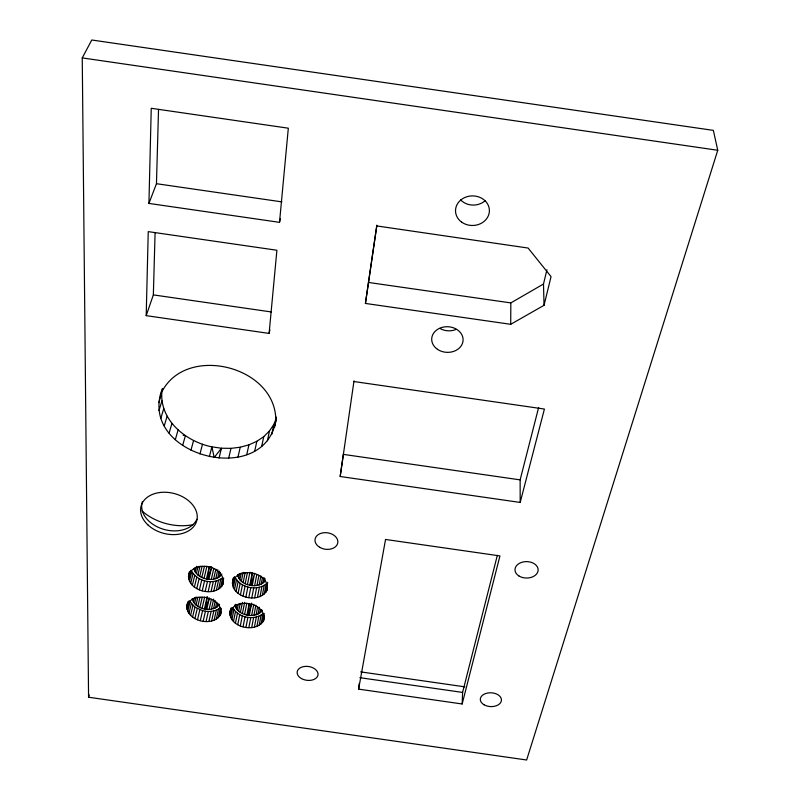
<?xml version="1.0" encoding="UTF-8"?>
<svg xmlns="http://www.w3.org/2000/svg" width="800" height="800" viewBox="0 0 800 800"><rect width="100%" height="100%" fill="white"/><g stroke="black" fill="none" stroke-linecap="round" stroke-linejoin="round"><path stroke-width="1.2" d="M376.82 225.16L365.42 303.44L510.71 324.31L510.83 302.91L543.49 284.02L546.92 269.79M146.2 315.65L148.24 231.62L276.9 250.25L269.11 333.41L146.2 315.65L153.35 294.89L155.09 232.74M148.93 203.42L151.24 108.29L288.32 128.2L279.51 222.34L148.93 203.42L156.46 183.7L158.53 109.45M359.24 683.41L358.62 689.13L462.16 703.98L462.59 692.42L497.35 555.28M249.22 603.87L248.09 615.29C253.15 615.98 259.25 614.95 262.23 610.38M252.21 585.63L254.63 573.3L250.99 585.49L247.42 584.65L249.89 572.32L252.23 572.95L250.99 585.49C256.17 586.2 262.42 585.06 265.42 580.34M188.65 575.02C194.88 559 226.72 566.74 223 584.17C214.9 599.41 183.01 589.73 189.47 571.7M186.95 605.47C193.14 590.14 224.05 597.48 220.62 614.36C212.61 628.96 181.5 619.74 187.75 602.15M208.85 579.4L211.67 567.12L209.27 566.77L207.63 579.26C212.76 579.97 219 578.84 221.87 574.08M340.18 476.5L343.34 454.38L520.13 479.87L520.19 502.44L340.18 476.5L354.02 380.81M232.67 581.34C239.03 565.52 271.03 572.92 266.89 590.48C258.59 605.53 226.89 596.23 233.38 578.01M365.42 303.44L376.81 225.94L528.11 248.05L551.05 276.61L544.04 305.3L510.71 324.31M230.1 611.67C236.42 596.53 267.48 603.53 263.65 620.54C255.72 634.51 225.76 626.7 230.56 609.44M162.33 388.7C136.34 456.52 268.3 489.94 276.32 417.11M358.62 689.13L385.54 539.46L499.95 555.92L462.16 703.98M263.65 620.54L264.47 616.07M266.89 590.48L267.51 587.13M261.09 623.92L262.95 613.85C253.8 620.75 238.39 617.81 232.78 607.72L230.69 617.75M262.59 622.33L264.23 613.38M264.27 594L266.15 583.96C256.86 591.17 240.98 588.09 235.38 577.65L233.27 587.67M261.18 611.78L261.6 609.53M259.19 625.27L261.06 615.2M265.81 592.34L267.67 582.3M258.08 614L259.35 607.25M264.35 581.8L264.98 578.43M262.33 595.41L264.22 585.37M256.95 626.34L258.83 616.28M259.78 613L260.41 609.62M261.18 584.12L262.46 577.39M256.12 614.77L257.61 606.89M260.04 596.53L261.94 586.49M254.42 627.11L256.33 617.04M262.92 583.07L263.98 577.46M259.18 584.92L260.9 575.95M251.7 627.54L253.62 617.48M253.96 615.27L255.89 605.15M257.47 597.33L259.39 587.29M256.97 585.45L258.92 575.35M248.84 627.64L250.78 617.58M254.68 597.79L256.62 587.75M251.66 615.49L253.83 604.25M245.93 627.39L247.9 617.33M251.77 597.9L253.73 587.86M254.63 585.69L256.81 574.47M249.29 615.43L251.69 603.06L248.09 615.29C242.41 614.44 235.89 611.02 234.92 604.82M246.91 615.09L249.11 603.85M249.78 585.28L252.23 572.95M244.59 614.47L246.81 603.24M243.06 626.81L245.04 616.76M248.8 597.65L250.78 587.62M242.4 613.61L244.64 602.37M245.87 597.05L247.87 587.02M240.3 625.9L242.3 615.86M158.84 402.67L162.67 388.74M247.42 584.65L245.18 583.75L247.44 572.55M243.06 596.12L245.08 586.09M237.73 624.71L239.75 614.66M240.39 612.51L242.43 602.4M237.17 609.75L238.31 604.14M240.43 594.89L242.48 584.86M274.62 427.16L276.36 418.62M245.18 583.75L243.14 582.62L245.19 572.54M235.42 623.25L237.46 613.21M238.63 611.21L240.23 603.35M238.08 593.38L240.15 583.36M243.14 582.62L241.34 581.27L243.18 572.31M236.04 608.17L236.73 604.8M233.44 621.57L235.5 611.53M271.79 434.31L273.8 424.53L276.21 418.42M267.43 440.79L269.46 431L273.8 424.53M241.34 581.27L239.85 579.76L241.24 573.04M231.85 619.72L233.92 609.69M235.29 606.51L235.75 604.26M234.45 589.72L236.54 579.7M229.8 613.67L230.97 608.09M239.85 579.76L237.94 576.39L238.41 574.15M230 615.71L231.63 607.91M238.71 578.12L239.64 573.64M236.07 591.64L238.15 581.62M232.37 583.42L233.54 577.86M261.68 446.43L263.76 436.63L269.46 431M232.57 585.55L234.45 576.65M219.62 616.16L221.3 608.36M220.62 614.36L221.1 612.14M216.32 619.11L218.5 609.09L220.34 607.73L218.17 617.76M254.72 451.09L256.85 441.28L263.76 436.63M220.49 587.71L222.69 577.71C213.41 585.07 197.59 581.69 191.86 571.4L189.43 581.37M214.11 620.19L216.31 610.17L218.5 609.09M192.17 598.68C194.7 608.78 208.97 612.24 217.16 606.88L217.9 603.52M221.98 586.04L223.68 578.27M223 584.17L223.49 581.95M213.56 608.65L215.3 600.82M218.6 589.13L220.81 579.13M211.62 620.96L213.84 610.94L216.31 610.17M215.49 607.89L216.73 602.29M211.43 609.16L213.67 599.08M208.92 621.4L211.15 611.38L213.84 610.94M216.35 590.25L218.57 580.25M219.45 576.83L220.44 572.36M246.75 454.65L248.93 444.84L256.85 441.28M206.07 621.5L208.33 611.48L211.15 611.38M215.77 578.69L217.78 569.75M209.14 609.38L211.41 599.31M213.81 591.06L216.05 581.06M217.75 577.88L219.24 571.18M269.11 333.41L269.91 329.9M206.78 609.32L209.31 598.13L205.58 609.19L207.21 596.67L204.4 608.98M213.59 579.21L215.87 569.16M211.05 591.52L213.31 581.53M208.15 591.63L210.43 581.64M211.26 579.45L213.81 568.29M203.17 621.25L205.44 611.24L208.33 611.48M202.07 608.37L204.64 597.18M200.29 620.67L202.59 610.66L194.93 607.1L190.11 601.59L187.72 611.58M237.99 457.02L240.23 447.22L248.93 444.84M199.86 607.5L202.19 597.43M193.97 568.37C194.97 574.32 200.94 577.89 206.42 579.05L209.27 566.77M197.51 619.76L199.83 609.76M205.19 591.38L207.49 581.4M204.05 578.42L206.92 566.14M194.92 618.56L197.26 608.56M197.83 606.4L199.92 597.45M202.25 590.79L204.57 580.8M192.58 617.1L194.93 607.1M201.8 577.52L204.43 566.36M199.42 589.85L201.76 579.87M196.04 605.09L197.88 597.27M196.77 588.61L199.14 578.63M199.73 576.38L202.11 566.34M190.56 615.42L192.93 605.42M228.67 458.16L230.99 448.36L240.23 447.22M194.54 603.63L196.13 596.92M197.91 575.03L200.04 566.11M188.93 613.56L191.31 603.56M193.38 602.04L194.44 597.57M186.97 609.53L189.11 600.65M196.38 573.51L197.99 566.82M194.39 587.1L196.77 577.12M194.38 570.13L194.92 567.9M279.51 222.34L280.36 218.8M186.71 607.48L188.05 601.93M195.19 571.86L196.54 566.29M192.33 585.35L194.74 575.38M219.06 458.02L221.45 448.23L230.99 448.36M190.66 583.42L193.08 573.45M188.41 577.1L189.77 571.57M188.67 579.24L190.84 570.38M209.4 456.63L211.87 446.85L221.45 448.23L214.22 457.48L211.87 446.85C186.59 441.78 160.27 421.03 161.79 393.07M520.13 479.87L538.64 407.47M520.19 502.44L544.41 409.05L353.97 381.54M199.95 454.02L202.49 444.25M190.96 450.25L193.58 440.49M182.68 445.41L185.38 435.68L183.17 435.25M175.33 439.64L178.1 429.93M169.12 433.08L171.95 423.39M88.57 697.23L82.25 57.91L91.77 40L713.35 130.38L717.75 150.27L526.64 760L88.57 697.23L89.26 694.9M164.24 425.91L167.11 416.23M160.83 418.3L163.74 408.66M159 410.49L161.94 400.86M211.67 567.12L207.63 579.26L206.42 579.05M160.36 395.09C182.24 343.15 274.94 364.51 275.83 419.55M219.53 604.24L217.16 606.88M368.41 282.44L510.83 302.91M153.35 294.89L271.43 311.97M360.6 671.88L464.89 686.85M359.87 677.68L462.59 692.42M82.25 57.91L717.75 150.27M156.46 183.7L281.9 201.88M202.59 610.66L205.44 611.24M237.57 574.63L237.94 576.39M543.49 284.02L544.04 305.3M193.18 524.64A46.54 33.77 14.6 0 1 142.13 511.05M196.89 519.25A28.7 20.58 14.5 0 1 162.49 528.97A28.7 20.58 14.5 0 1 142.4 501.65M456.03 329.43A15.4 12.72 2.4 0 1 439.89 328.41M485.36 200.5A16.59 14.64 -1.3 0 1 460.54 199.79M148.03 525.02A28.78 20.59 14.4 0 0 195.96 522.98A28.78 20.59 14.4 0 0 162.76 492.27A28.78 20.59 14.4 0 0 148.03 525.02M461.54 222.05A16.95 14.8 -0.8 0 0 489.14 213.23A16.95 14.8 -0.8 0 0 466.68 196.8A16.95 14.8 -0.8 0 0 461.54 222.05M437.43 349.3A15.71 12.82 2.6 0 0 462.89 341.87A15.71 12.82 2.6 0 0 441.88 327.45A15.71 12.82 2.6 0 0 437.43 349.3M518.92 575.96A11.58 8.22 0.6 0 0 537.92 571.5A11.58 8.22 0.6 0 0 522.86 562.02A11.58 8.22 0.6 0 0 518.92 575.96M484.03 704.77A10.58 6.91 2.7 0 0 501.28 701.21A10.58 6.91 2.7 0 0 487.33 693.08A10.58 6.91 2.7 0 0 484.03 704.77M301.48 678.58A10.53 6.96 8.2 0 0 318 674.92A10.53 6.96 8.2 0 0 303.27 666.67A10.53 6.96 8.2 0 0 301.48 678.58M319.68 547.29A11.5 8.29 8.3 0 0 337.8 542.71A11.5 8.29 8.3 0 0 321.81 533.08A11.5 8.29 8.3 0 0 319.68 547.29"/></g></svg>
